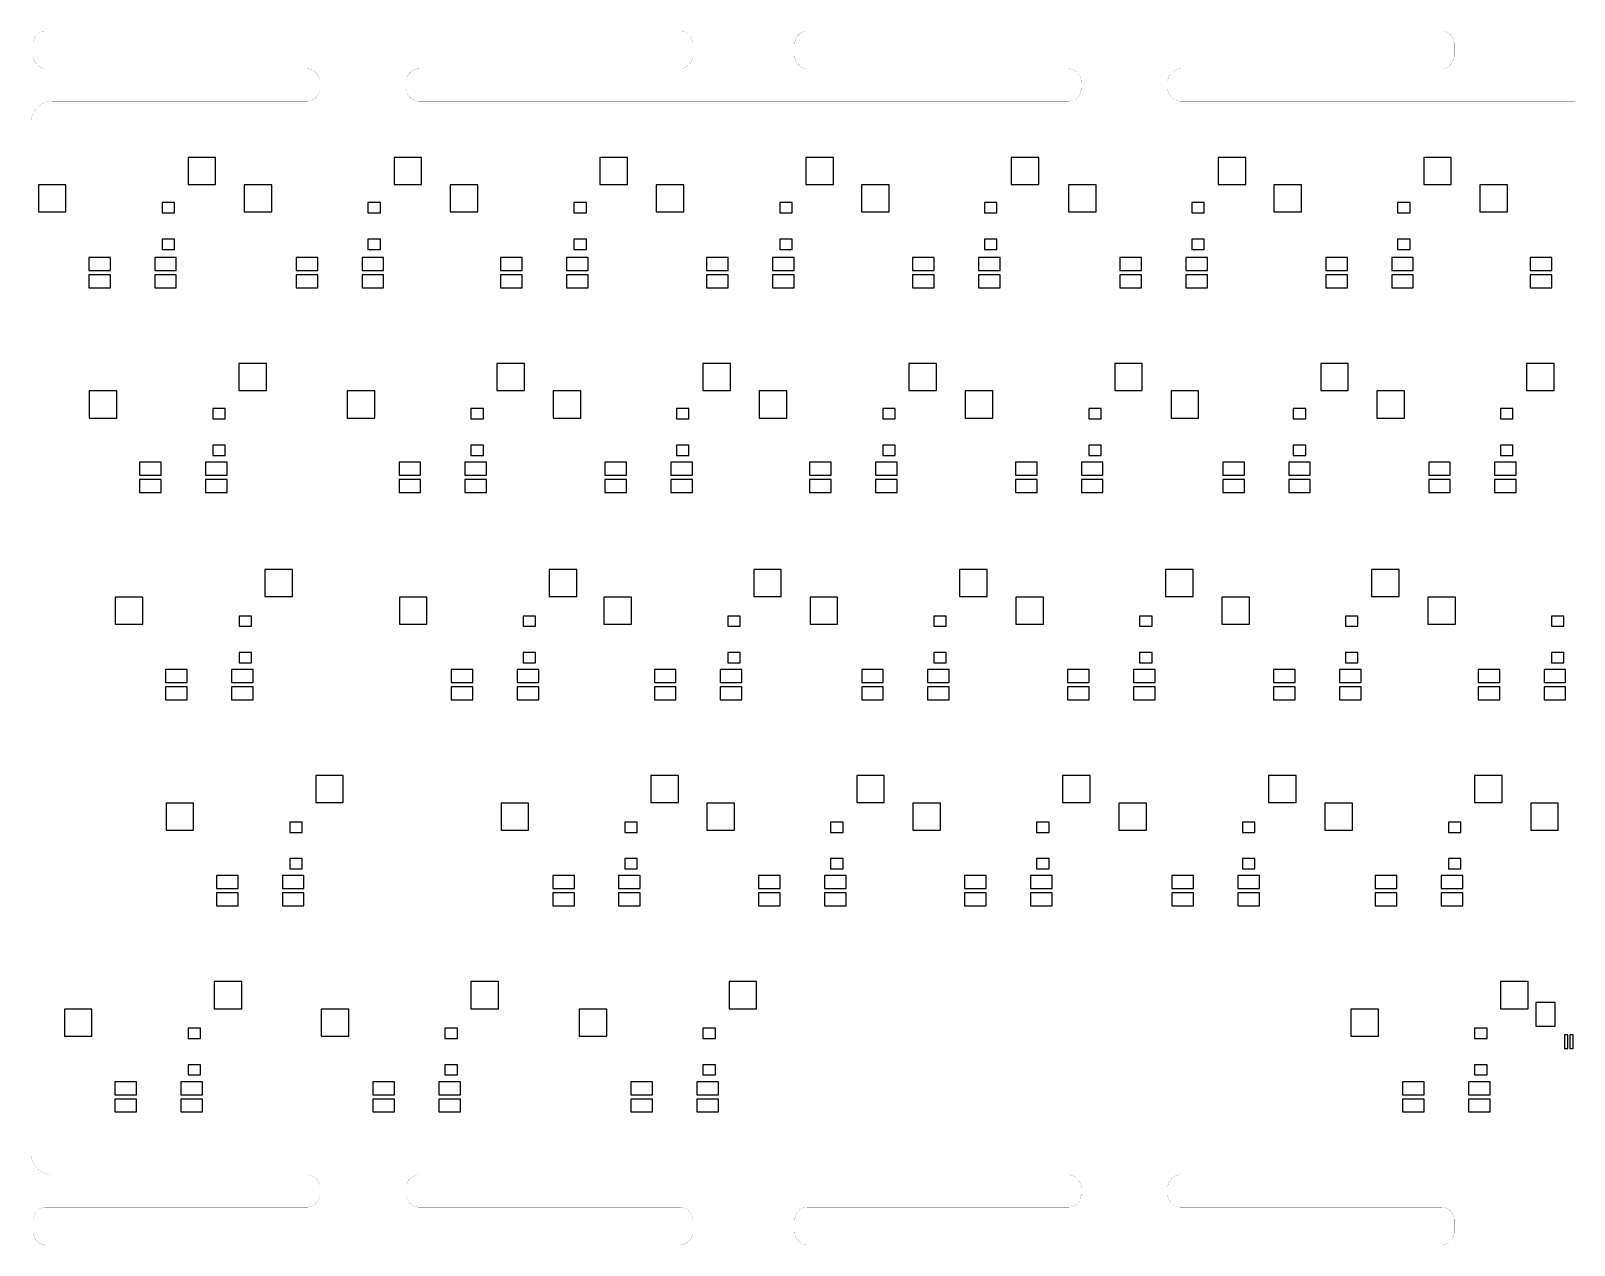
# Model space of a CAD drawing. Header units: millimetres. Extents: x 0 to 286, y 0 to 112.
# Drawn here: x 0 to 142.8, y 0.1 to 112.4 of the extents above; entities that cross this region are included whole.
import ezdxf

# ---------------------------------------------------------------- set-up
doc = ezdxf.new("R2010")
doc.units = ezdxf.units.MM
doc.layers.add('Board Outline Layer', color=7, linetype='Continuous', true_color=0xc2c200)
doc.layers.add('Bottom Paste Mask Layer', color=7, linetype='Continuous', true_color=0x00c2c2)

msp = doc.modelspace()

# ---------------------------------------------------------------- linework, layer by layer
at = {"layer": 'Board Outline Layer', "const_width": 0.01}
for points in [[(1.42, 112.39, 0.414214), (0.22, 111.19)], [(61.22, 111.19, 0.414214), (60.02, 112.39)], [(71.86, 112.39, 0.414214), (70.66, 111.19)], [(131.66, 111.19, 0.414214), (130.46, 112.39)], [(0.22, 110.09, 0.414214), (1.42, 108.89)], [(60.02, 108.89, 0.414214), (61.22, 110.09)], [(70.66, 110.09, 0.414214), (71.86, 108.89)], [(130.46, 108.89, 0.414214), (131.66, 110.09)], [(26.72, 107.69, 0.414214), (25.52, 108.89)], [(35.92, 108.89, 0.414214), (34.72, 107.69)], [(97.16, 107.69, 0.414214), (95.96, 108.89)], [(106.36, 108.89, 0.414214), (105.16, 107.69)], [(25.52, 105.89, 0.414214), (26.72, 107.09)], [(34.72, 107.09, 0.414214), (35.92, 105.89)], [(95.96, 105.89, 0.414214), (97.16, 107.09)], [(105.16, 107.09, 0.414214), (106.36, 105.89)], [(2, 105.89, 0.414214), (0, 103.89)], [(0, 8.64, 0.414214), (2, 6.64)], [(26.72, 5.44, 0.414214), (25.52, 6.64)], [(35.92, 6.64, 0.414214), (34.72, 5.44)], [(97.16, 5.44, 0.414214), (95.96, 6.64)], [(106.36, 6.64, 0.414214), (105.16, 5.44)], [(25.52, 3.64, 0.414214), (26.72, 4.84)], [(34.72, 4.84, 0.414214), (35.92, 3.64)], [(95.96, 3.64, 0.414214), (97.16, 4.84)], [(105.16, 4.84, 0.414214), (106.36, 3.64)], [(1.42, 3.64, 0.414214), (0.22, 2.44)], [(61.22, 2.44, 0.414214), (60.02, 3.64)], [(71.86, 3.64, 0.414214), (70.66, 2.44)], [(131.66, 2.44, 0.414214), (130.46, 3.64)], [(0.22, 1.34, 0.414214), (1.42, 0.14)], [(60.02, 0.14, 0.414214), (61.22, 1.34)], [(70.66, 1.34, 0.414214), (71.86, 0.14)], [(130.46, 0.14, 0.414214), (131.66, 1.34)]]:
    msp.add_lwpolyline(points, format="xyb", dxfattribs=at)
for points in [[(1.42, 112.39), (33.22, 112.39)], [(60.02, 112.39), (28.22, 112.39)], [(71.86, 112.39), (103.66, 112.39)], [(130.46, 112.39), (98.66, 112.39)], [(0.22, 110.09), (0.22, 111.19)], [(61.22, 110.09), (61.22, 111.19)], [(70.66, 110.09), (70.66, 111.19)], [(131.66, 110.09), (131.66, 111.19)], [(25.52, 108.89), (1.42, 108.89)], [(35.92, 108.89), (60.02, 108.89)], [(95.96, 108.89), (71.86, 108.89)], [(106.36, 108.89), (130.46, 108.89)], [(26.72, 107.09), (26.72, 107.69)], [(34.72, 107.69), (34.72, 107.09)], [(97.16, 107.09), (97.16, 107.69)], [(105.16, 107.69), (105.16, 107.09)], [(2, 105.89), (25.52, 105.89)], [(35.92, 105.89), (37.22, 105.89)], [(37.22, 105.89), (72.44, 105.89)], [(72.44, 105.89), (95.96, 105.89)], [(107.66, 105.89), (106.36, 105.89)], [(107.66, 105.89), (142.88, 105.89)], [(0, 10.64), (0, 103.89)], [(0, 8.64), (0, 11.92)], [(25.52, 6.64), (2, 6.64)], [(37.22, 6.64), (35.92, 6.64)], [(72.44, 6.64), (37.22, 6.64)], [(95.96, 6.64), (72.44, 6.64)], [(142.88, 6.64), (106.36, 6.64)], [(26.72, 4.84), (26.72, 5.44)], [(34.72, 5.44), (34.72, 4.84)], [(97.16, 5.44), (97.16, 4.84)], [(105.16, 4.84), (105.16, 5.44)], [(25.52, 3.64), (1.42, 3.64)], [(35.92, 3.64), (60.02, 3.64)], [(95.96, 3.64), (71.86, 3.64)], [(106.36, 3.64), (130.46, 3.64)], [(0.22, 2.44), (0.22, 1.34)], [(61.22, 2.44), (61.22, 1.34)], [(70.66, 2.44), (70.66, 1.34)], [(131.66, 2.44), (131.66, 1.34)], [(1.42, 0.14), (28.22, 0.14)], [(28.22, 0.14), (33.22, 0.14)], [(33.22, 0.14), (28.22, 0.14)], [(60.02, 0.14), (33.22, 0.14)], [(71.86, 0.14), (103.66, 0.14)], [(130.46, 0.14), (98.66, 0.14)]]:
    msp.add_lwpolyline(points, dxfattribs=at)
at = {"layer": 'Bottom Paste Mask Layer'}
for points in [[(14.54, 100.69), (14.54, 98.19), (17.09, 98.19), (17.09, 100.69)], [(33.59, 100.69), (33.59, 98.19), (36.14, 98.19), (36.14, 100.69)], [(52.64, 100.69), (52.64, 98.19), (55.19, 98.19), (55.19, 100.69)], [(71.69, 100.69), (71.69, 98.19), (74.24, 98.19), (74.24, 100.69)], [(90.69, 100.69), (90.69, 98.19), (93.24, 98.19), (93.24, 100.69)], [(109.83, 100.69), (109.83, 98.19), (112.38, 98.19), (112.38, 100.69)], [(128.84, 100.69), (128.84, 98.19), (131.39, 98.19), (131.39, 100.69)], [(0.69, 98.15), (0.69, 95.65), (3.24, 95.65), (3.24, 98.15)], [(19.74, 98.15), (19.74, 95.65), (22.29, 95.65), (22.29, 98.15)], [(38.79, 98.15), (38.79, 95.65), (41.34, 95.65), (41.34, 98.15)], [(57.84, 98.15), (57.84, 95.65), (60.39, 95.65), (60.39, 98.15)], [(76.84, 98.15), (76.84, 95.65), (79.39, 95.65), (79.39, 98.15)], [(95.99, 98.15), (95.99, 95.65), (98.54, 95.65), (98.54, 98.15)], [(114.99, 98.15), (114.99, 95.65), (117.54, 95.65), (117.54, 98.15)], [(134.04, 98.15), (134.04, 95.65), (136.59, 95.65), (136.59, 98.15)], [(12.13, 95.58), (13.28, 95.58), (13.28, 96.53), (12.13, 96.53)], [(31.18, 95.58), (32.33, 95.58), (32.33, 96.53), (31.18, 96.53)], [(50.23, 95.58), (51.38, 95.58), (51.38, 96.53), (50.23, 96.53)], [(69.28, 95.58), (70.43, 95.58), (70.43, 96.53), (69.28, 96.53)], [(88.2, 95.58), (89.35, 95.58), (89.35, 96.53), (88.2, 96.53)], [(107.38, 95.58), (108.53, 95.58), (108.53, 96.53), (107.38, 96.53)], [(126.43, 95.58), (127.58, 95.58), (127.58, 96.53), (126.43, 96.53)], [(12.13, 92.19), (13.28, 92.19), (13.28, 93.14), (12.13, 93.14)], [(31.18, 92.19), (32.33, 92.19), (32.33, 93.14), (31.18, 93.14)], [(50.23, 92.19), (51.38, 92.19), (51.38, 93.14), (50.23, 93.14)], [(69.28, 92.19), (70.43, 92.19), (70.43, 93.14), (69.28, 93.14)], [(88.2, 92.19), (89.35, 92.19), (89.35, 93.14), (88.2, 93.14)], [(107.38, 92.19), (108.53, 92.19), (108.53, 93.14), (107.38, 93.14)], [(126.43, 92.19), (127.58, 92.19), (127.58, 93.14), (126.43, 93.14)], [(7.35, 90.24), (7.35, 91.44), (5.35, 91.44), (5.35, 90.24)], [(13.45, 90.24), (13.45, 91.44), (11.45, 91.44), (11.45, 90.24)], [(26.53, 90.24), (26.53, 91.44), (24.53, 91.44), (24.53, 90.24)], [(32.63, 90.24), (32.63, 91.44), (30.63, 91.44), (30.63, 90.24)], [(45.45, 90.24), (45.45, 91.44), (43.45, 91.44), (43.45, 90.24)], [(51.55, 90.24), (51.55, 91.44), (49.55, 91.44), (49.55, 90.24)], [(64.5, 90.24), (64.5, 91.44), (62.5, 91.44), (62.5, 90.24)], [(70.6, 90.24), (70.6, 91.44), (68.6, 91.44), (68.6, 90.24)], [(83.55, 90.24), (83.55, 91.44), (81.55, 91.44), (81.55, 90.24)], [(89.65, 90.24), (89.65, 91.44), (87.65, 91.44), (87.65, 90.24)], [(102.73, 90.24), (102.73, 91.44), (100.73, 91.44), (100.73, 90.24)], [(108.83, 90.24), (108.83, 91.44), (106.83, 91.44), (106.83, 90.24)], [(121.78, 90.24), (121.78, 91.44), (119.78, 91.44), (119.78, 90.24)], [(127.88, 90.24), (127.88, 91.44), (125.88, 91.44), (125.88, 90.24)], [(140.7, 90.24), (140.7, 91.44), (138.7, 91.44), (138.7, 90.24)], [(7.35, 88.64), (7.35, 89.84), (5.35, 89.84), (5.35, 88.64)], [(13.45, 88.64), (13.45, 89.84), (11.45, 89.84), (11.45, 88.64)], [(26.53, 88.64), (26.53, 89.84), (24.53, 89.84), (24.53, 88.64)], [(32.63, 88.64), (32.63, 89.84), (30.63, 89.84), (30.63, 88.64)], [(45.45, 88.64), (45.45, 89.84), (43.45, 89.84), (43.45, 88.64)], [(51.55, 88.64), (51.55, 89.84), (49.55, 89.84), (49.55, 88.64)], [(64.5, 88.64), (64.5, 89.84), (62.5, 89.84), (62.5, 88.64)], [(70.6, 88.64), (70.6, 89.84), (68.6, 89.84), (68.6, 88.64)], [(83.55, 88.64), (83.55, 89.84), (81.55, 89.84), (81.55, 88.64)], [(89.65, 88.64), (89.65, 89.84), (87.65, 89.84), (87.65, 88.64)], [(102.73, 88.64), (102.73, 89.84), (100.73, 89.84), (100.73, 88.64)], [(108.83, 88.64), (108.83, 89.84), (106.83, 89.84), (106.83, 88.64)], [(121.78, 88.64), (121.78, 89.84), (119.78, 89.84), (119.78, 88.64)], [(127.88, 88.64), (127.88, 89.84), (125.88, 89.84), (125.88, 88.64)], [(140.7, 88.64), (140.7, 89.84), (138.7, 89.84), (138.7, 88.64)], [(19.24, 81.64), (19.24, 79.14), (21.79, 79.14), (21.79, 81.64)], [(43.11, 81.64), (43.11, 79.14), (45.66, 79.14), (45.66, 81.64)], [(62.16, 81.64), (62.16, 79.14), (64.71, 79.14), (64.71, 81.64)], [(81.21, 81.64), (81.21, 79.14), (83.76, 79.14), (83.76, 81.64)], [(100.26, 81.64), (100.26, 79.14), (102.81, 79.14), (102.81, 81.64)], [(119.31, 81.64), (119.31, 79.14), (121.86, 79.14), (121.86, 81.64)], [(138.36, 81.64), (138.36, 79.14), (140.91, 79.14), (140.91, 81.64)], [(5.39, 79.1), (5.39, 76.6), (7.94, 76.6), (7.94, 79.1)], [(29.27, 79.1), (29.27, 76.6), (31.82, 76.6), (31.82, 79.1)], [(48.32, 79.1), (48.32, 76.6), (50.87, 76.6), (50.87, 79.1)], [(67.37, 79.1), (67.37, 76.6), (69.92, 76.6), (69.92, 79.1)], [(86.42, 79.1), (86.42, 76.6), (88.97, 76.6), (88.97, 79.1)], [(105.47, 79.1), (105.47, 76.6), (108.02, 76.6), (108.02, 79.1)], [(124.52, 79.1), (124.52, 76.6), (127.07, 76.6), (127.07, 79.1)], [(16.83, 76.52), (17.98, 76.52), (17.98, 77.47), (16.83, 77.47)], [(40.71, 76.52), (41.86, 76.52), (41.86, 77.47), (40.71, 77.47)], [(59.72, 76.52), (60.87, 76.52), (60.87, 77.47), (59.72, 77.47)], [(78.8, 76.53), (79.95, 76.53), (79.95, 77.48), (78.8, 77.48)], [(97.86, 76.52), (99.01, 76.52), (99.01, 77.47), (97.86, 77.47)], [(116.78, 76.52), (117.93, 76.52), (117.93, 77.47), (116.78, 77.47)], [(135.95, 76.52), (137.1, 76.52), (137.1, 77.47), (135.95, 77.47)], [(16.83, 73.13), (17.98, 73.13), (17.98, 74.08), (16.83, 74.08)], [(40.71, 73.13), (41.86, 73.13), (41.86, 74.08), (40.71, 74.08)], [(59.72, 73.14), (60.87, 73.14), (60.87, 74.09), (59.72, 74.09)], [(78.8, 73.14), (79.95, 73.14), (79.95, 74.09), (78.8, 74.09)], [(97.86, 73.13), (99.01, 73.13), (99.01, 74.08), (97.86, 74.08)], [(116.78, 73.13), (117.93, 73.13), (117.93, 74.08), (116.78, 74.08)], [(135.95, 73.13), (137.1, 73.13), (137.1, 74.08), (135.95, 74.08)], [(10.05, 72.52), (10.05, 71.32), (12.05, 71.32), (12.05, 72.52)], [(16.15, 72.52), (16.15, 71.32), (18.15, 71.32), (18.15, 72.52)], [(34.05, 72.52), (34.05, 71.32), (36.05, 71.32), (36.05, 72.52)], [(40.15, 72.52), (40.15, 71.32), (42.15, 71.32), (42.15, 72.52)], [(53.1, 72.52), (53.1, 71.32), (55.1, 71.32), (55.1, 72.52)], [(59.2, 72.52), (59.2, 71.32), (61.2, 71.32), (61.2, 72.52)], [(72.02, 72.52), (72.02, 71.32), (74.02, 71.32), (74.02, 72.52)], [(78.12, 72.52), (78.12, 71.32), (80.12, 71.32), (80.12, 72.52)], [(91.07, 72.52), (91.07, 71.32), (93.07, 71.32), (93.07, 72.52)], [(97.17, 72.52), (97.17, 71.32), (99.17, 71.32), (99.17, 72.52)], [(110.25, 72.52), (110.25, 71.32), (112.25, 71.32), (112.25, 72.52)], [(116.35, 72.52), (116.35, 71.32), (118.35, 71.32), (118.35, 72.52)], [(129.3, 72.52), (129.3, 71.32), (131.3, 71.32), (131.3, 72.52)], [(135.4, 72.52), (135.4, 71.32), (137.4, 71.32), (137.4, 72.52)], [(10.05, 70.92), (10.05, 69.72), (12.05, 69.72), (12.05, 70.92)], [(16.15, 70.92), (16.15, 69.72), (18.15, 69.72), (18.15, 70.92)], [(34.05, 70.92), (34.05, 69.72), (36.05, 69.72), (36.05, 70.92)], [(40.15, 70.92), (40.15, 69.72), (42.15, 69.72), (42.15, 70.92)], [(53.1, 70.92), (53.1, 69.72), (55.1, 69.72), (55.1, 70.92)], [(59.2, 70.92), (59.2, 69.72), (61.2, 69.72), (61.2, 70.92)], [(72.02, 70.92), (72.02, 69.72), (74.02, 69.72), (74.02, 70.92)], [(78.12, 70.92), (78.12, 69.72), (80.12, 69.72), (80.12, 70.92)], [(91.07, 70.92), (91.07, 69.72), (93.07, 69.72), (93.07, 70.92)], [(97.17, 70.92), (97.17, 69.72), (99.17, 69.72), (99.17, 70.92)], [(110.25, 70.92), (110.25, 69.72), (112.25, 69.72), (112.25, 70.92)], [(116.35, 70.92), (116.35, 69.72), (118.35, 69.72), (118.35, 70.92)], [(129.3, 70.92), (129.3, 69.72), (131.3, 69.72), (131.3, 70.92)], [(135.4, 70.92), (135.4, 69.72), (137.4, 69.72), (137.4, 70.92)], [(21.65, 62.59), (21.65, 60.09), (24.2, 60.09), (24.2, 62.59)], [(47.94, 62.59), (47.94, 60.09), (50.49, 60.09), (50.49, 62.59)], [(66.86, 62.59), (66.86, 60.09), (69.41, 60.09), (69.41, 62.59)], [(85.91, 62.59), (85.91, 60.09), (88.46, 60.09), (88.46, 62.59)], [(104.96, 62.59), (104.96, 60.09), (107.51, 60.09), (107.51, 62.59)], [(124.01, 62.59), (124.01, 60.09), (126.56, 60.09), (126.56, 62.59)], [(7.8, 60.05), (7.8, 57.55), (10.35, 57.55), (10.35, 60.05)], [(34.09, 60.05), (34.09, 57.55), (36.64, 57.55), (36.64, 60.05)], [(53.01, 60.05), (53.01, 57.55), (55.57, 57.55), (55.57, 60.05)], [(72.07, 60.05), (72.07, 57.55), (74.62, 57.55), (74.62, 60.05)], [(91.12, 60.05), (91.12, 57.55), (93.67, 57.55), (93.67, 60.05)], [(110.17, 60.05), (110.17, 57.55), (112.72, 57.55), (112.72, 60.05)], [(129.22, 60.05), (129.22, 57.55), (131.77, 57.55), (131.77, 60.05)], [(19.25, 57.34), (20.4, 57.34), (20.4, 58.29), (19.25, 58.29)], [(45.53, 57.34), (46.68, 57.34), (46.68, 58.29), (45.53, 58.29)], [(64.46, 57.34), (65.61, 57.34), (65.61, 58.29), (64.46, 58.29)], [(83.51, 57.34), (84.66, 57.34), (84.66, 58.29), (83.51, 58.29)], [(102.56, 57.34), (103.71, 57.34), (103.71, 58.29), (102.56, 58.29)], [(121.61, 57.34), (122.76, 57.34), (122.76, 58.29), (121.61, 58.29)], [(140.66, 57.34), (141.81, 57.34), (141.81, 58.29), (140.66, 58.29)], [(19.25, 53.96), (20.4, 53.96), (20.4, 54.91), (19.25, 54.91)], [(45.53, 53.96), (46.68, 53.96), (46.68, 54.91), (45.53, 54.91)], [(64.46, 53.96), (65.61, 53.96), (65.61, 54.91), (64.46, 54.91)], [(83.51, 53.96), (84.66, 53.96), (84.66, 54.91), (83.51, 54.91)], [(102.56, 53.96), (103.71, 53.96), (103.71, 54.91), (102.56, 54.91)], [(121.61, 53.96), (122.76, 53.96), (122.76, 54.91), (121.61, 54.91)], [(140.66, 53.96), (141.81, 53.96), (141.81, 54.91), (140.66, 54.91)], [(14.46, 52.14), (14.46, 53.34), (12.46, 53.34), (12.46, 52.14)], [(20.56, 52.14), (20.56, 53.34), (18.56, 53.34), (18.56, 52.14)], [(40.88, 52.14), (40.88, 53.34), (38.88, 53.34), (38.88, 52.14)], [(46.98, 52.14), (46.98, 53.34), (44.98, 53.34), (44.98, 52.14)], [(59.67, 52.14), (59.67, 53.34), (57.67, 53.34), (57.67, 52.14)], [(65.77, 52.14), (65.77, 53.34), (63.77, 53.34), (63.77, 52.14)], [(78.85, 52.14), (78.85, 53.34), (76.85, 53.34), (76.85, 52.14)], [(84.95, 52.14), (84.95, 53.34), (82.95, 53.34), (82.95, 52.14)], [(97.9, 52.14), (97.9, 53.34), (95.9, 53.34), (95.9, 52.14)], [(104, 52.14), (104, 53.34), (102, 53.34), (102, 52.14)], [(116.95, 52.14), (116.95, 53.34), (114.95, 53.34), (114.95, 52.14)], [(123.05, 52.14), (123.05, 53.34), (121.05, 53.34), (121.05, 52.14)], [(135.87, 52.14), (135.87, 53.34), (133.87, 53.34), (133.87, 52.14)], [(141.97, 52.14), (141.97, 53.34), (139.97, 53.34), (139.97, 52.14)], [(14.46, 50.54), (14.46, 51.74), (12.46, 51.74), (12.46, 50.54)], [(20.56, 50.54), (20.56, 51.74), (18.56, 51.74), (18.56, 50.54)], [(40.88, 50.54), (40.88, 51.74), (38.88, 51.74), (38.88, 50.54)], [(46.98, 50.54), (46.98, 51.74), (44.98, 51.74), (44.98, 50.54)], [(59.67, 50.54), (59.67, 51.74), (57.67, 51.74), (57.67, 50.54)], [(65.77, 50.54), (65.77, 51.74), (63.77, 51.74), (63.77, 50.54)], [(78.85, 50.54), (78.85, 51.74), (76.85, 51.74), (76.85, 50.54)], [(84.95, 50.54), (84.95, 51.74), (82.95, 51.74), (82.95, 50.54)], [(97.9, 50.54), (97.9, 51.74), (95.9, 51.74), (95.9, 50.54)], [(104, 50.54), (104, 51.74), (102, 51.74), (102, 50.54)], [(116.95, 50.54), (116.95, 51.74), (114.95, 51.74), (114.95, 50.54)], [(123.05, 50.54), (123.05, 51.74), (121.05, 51.74), (121.05, 50.54)], [(135.87, 50.54), (135.87, 51.74), (133.87, 51.74), (133.87, 50.54)], [(141.97, 50.54), (141.97, 51.74), (139.97, 51.74), (139.97, 50.54)], [(26.35, 43.54), (26.35, 41.04), (28.9, 41.04), (28.9, 43.54)], [(57.34, 43.54), (57.34, 41.04), (59.89, 41.04), (59.89, 43.54)], [(76.39, 43.54), (76.39, 41.04), (78.94, 41.04), (78.94, 43.54)], [(95.44, 43.54), (95.44, 41.04), (97.99, 41.04), (97.99, 43.54)], [(114.49, 43.54), (114.49, 41.04), (117.04, 41.04), (117.04, 43.54)], [(133.54, 43.54), (133.54, 41.04), (136.09, 41.04), (136.09, 43.54)], [(12.5, 41), (12.5, 38.5), (15.05, 38.5), (15.05, 41)], [(43.49, 41), (43.49, 38.5), (46.04, 38.5), (46.04, 41)], [(62.54, 41), (62.54, 38.5), (65.09, 38.5), (65.09, 41)], [(81.59, 41), (81.59, 38.5), (84.14, 38.5), (84.14, 41)], [(100.64, 41), (100.64, 38.5), (103.19, 38.5), (103.19, 41)], [(119.69, 41), (119.69, 38.5), (122.24, 38.5), (122.24, 41)], [(138.74, 41), (138.74, 38.5), (141.29, 38.5), (141.29, 41)], [(23.94, 38.29), (25.09, 38.29), (25.09, 39.24), (23.94, 39.24)], [(54.93, 38.29), (56.08, 38.29), (56.08, 39.24), (54.93, 39.24)], [(73.98, 38.29), (75.13, 38.29), (75.13, 39.24), (73.98, 39.24)], [(93.03, 38.29), (94.18, 38.29), (94.18, 39.24), (93.03, 39.24)], [(112.08, 38.29), (113.23, 38.29), (113.23, 39.24), (112.08, 39.24)], [(131.13, 38.29), (132.28, 38.29), (132.28, 39.24), (131.13, 39.24)], [(23.94, 34.91), (25.09, 34.91), (25.09, 35.86), (23.94, 35.86)], [(54.93, 34.91), (56.08, 34.91), (56.08, 35.86), (54.93, 35.86)], [(73.98, 34.91), (75.13, 34.91), (75.13, 35.86), (73.98, 35.86)], [(93.03, 34.91), (94.18, 34.91), (94.18, 35.86), (93.03, 35.86)], [(112.08, 34.91), (113.23, 34.91), (113.23, 35.86), (112.08, 35.86)], [(131.13, 34.91), (132.28, 34.91), (132.28, 35.86), (131.13, 35.86)], [(17.16, 34.29), (17.16, 33.09), (19.16, 33.09), (19.16, 34.29)], [(23.26, 34.29), (23.26, 33.09), (25.26, 33.09), (25.26, 34.29)], [(48.27, 34.29), (48.27, 33.09), (50.27, 33.09), (50.27, 34.29)], [(54.37, 34.29), (54.37, 33.09), (56.37, 33.09), (56.37, 34.29)], [(67.32, 34.29), (67.32, 33.09), (69.32, 33.09), (69.32, 34.29)], [(73.42, 34.29), (73.42, 33.09), (75.42, 33.09), (75.42, 34.29)], [(86.37, 34.29), (86.37, 33.09), (88.37, 33.09), (88.37, 34.29)], [(92.47, 34.29), (92.47, 33.09), (94.47, 33.09), (94.47, 34.29)], [(105.55, 34.29), (105.55, 33.09), (107.55, 33.09), (107.55, 34.29)], [(111.65, 34.29), (111.65, 33.09), (113.65, 33.09), (113.65, 34.29)], [(124.35, 34.29), (124.35, 33.09), (126.35, 33.09), (126.35, 34.29)], [(130.45, 34.29), (130.45, 33.09), (132.45, 33.09), (132.45, 34.29)], [(17.16, 32.69), (17.16, 31.49), (19.16, 31.49), (19.16, 32.69)], [(23.26, 32.69), (23.26, 31.49), (25.26, 31.49), (25.26, 32.69)], [(48.27, 32.69), (48.27, 31.49), (50.27, 31.49), (50.27, 32.69)], [(54.37, 32.69), (54.37, 31.49), (56.37, 31.49), (56.37, 32.69)], [(67.32, 32.69), (67.32, 31.49), (69.32, 31.49), (69.32, 32.69)], [(73.42, 32.69), (73.42, 31.49), (75.42, 31.49), (75.42, 32.69)], [(86.37, 32.69), (86.37, 31.49), (88.37, 31.49), (88.37, 32.69)], [(92.47, 32.69), (92.47, 31.49), (94.47, 31.49), (94.47, 32.69)], [(105.55, 32.69), (105.55, 31.49), (107.55, 31.49), (107.55, 32.69)], [(111.65, 32.69), (111.65, 31.49), (113.65, 31.49), (113.65, 32.69)], [(124.35, 32.69), (124.35, 31.49), (126.35, 31.49), (126.35, 32.69)], [(130.45, 32.69), (130.45, 31.49), (132.45, 31.49), (132.45, 32.69)], [(16.95, 24.49), (16.95, 21.99), (19.5, 21.99), (19.5, 24.49)], [(40.7, 24.49), (40.7, 21.99), (43.25, 21.99), (43.25, 24.49)], [(64.58, 24.49), (64.58, 21.99), (67.13, 21.99), (67.13, 24.49)], [(135.95, 24.49), (135.95, 21.99), (138.5, 21.99), (138.5, 24.49)], [(3.1, 21.95), (3.1, 19.45), (5.65, 19.45), (5.65, 21.95)], [(26.85, 21.95), (26.85, 19.45), (29.4, 19.45), (29.4, 21.95)], [(50.73, 21.95), (50.73, 19.45), (53.28, 19.45), (53.28, 21.95)], [(122.1, 21.95), (122.1, 19.45), (124.65, 19.45), (124.65, 21.95)], [(139.21, 22.56), (139.21, 20.36), (141.01, 20.36), (141.01, 22.56)], [(14.55, 19.24), (15.7, 19.24), (15.7, 20.19), (14.55, 20.19)], [(38.3, 19.24), (39.45, 19.24), (39.45, 20.19), (38.3, 20.19)], [(62.17, 19.24), (63.32, 19.24), (63.32, 20.19), (62.17, 20.19)], [(133.55, 19.24), (134.7, 19.24), (134.7, 20.19), (133.55, 20.19)], [(141.86, 19.56), (141.86, 18.31), (142.16, 18.31), (142.16, 19.56)], [(142.36, 19.56), (142.36, 18.31), (142.66, 18.31), (142.66, 19.56)], [(14.55, 15.86), (15.7, 15.86), (15.7, 16.81), (14.55, 16.81)], [(38.3, 15.86), (39.45, 15.86), (39.45, 16.81), (38.3, 16.81)], [(62.17, 15.86), (63.32, 15.86), (63.32, 16.81), (62.17, 16.81)], [(133.55, 15.86), (134.7, 15.86), (134.7, 16.81), (133.55, 16.81)], [(9.76, 14.04), (9.76, 15.24), (7.76, 15.24), (7.76, 14.04)], [(15.86, 14.04), (15.86, 15.24), (13.86, 15.24), (13.86, 14.04)], [(33.64, 14.04), (33.64, 15.24), (31.64, 15.24), (31.64, 14.04)], [(39.74, 14.04), (39.74, 15.24), (37.74, 15.24), (37.74, 14.04)], [(57.51, 14.04), (57.51, 15.24), (55.51, 15.24), (55.51, 14.04)], [(63.61, 14.04), (63.61, 15.24), (61.61, 15.24), (61.61, 14.04)], [(128.89, 14.04), (128.89, 15.24), (126.89, 15.24), (126.89, 14.04)], [(134.99, 14.04), (134.99, 15.24), (132.99, 15.24), (132.99, 14.04)], [(9.76, 12.44), (9.76, 13.64), (7.76, 13.64), (7.76, 12.44)], [(15.86, 12.44), (15.86, 13.64), (13.86, 13.64), (13.86, 12.44)], [(33.64, 12.44), (33.64, 13.64), (31.64, 13.64), (31.64, 12.44)], [(39.74, 12.44), (39.74, 13.64), (37.74, 13.64), (37.74, 12.44)], [(57.51, 12.44), (57.51, 13.64), (55.51, 13.64), (55.51, 12.44)], [(63.61, 12.44), (63.61, 13.64), (61.61, 13.64), (61.61, 12.44)], [(128.89, 12.44), (128.89, 13.64), (126.89, 13.64), (126.89, 12.44)], [(134.99, 12.44), (134.99, 13.64), (132.99, 13.64), (132.99, 12.44)]]:
    msp.add_lwpolyline(points, close=True, dxfattribs=at)

doc.saveas('drawing.dxf')
